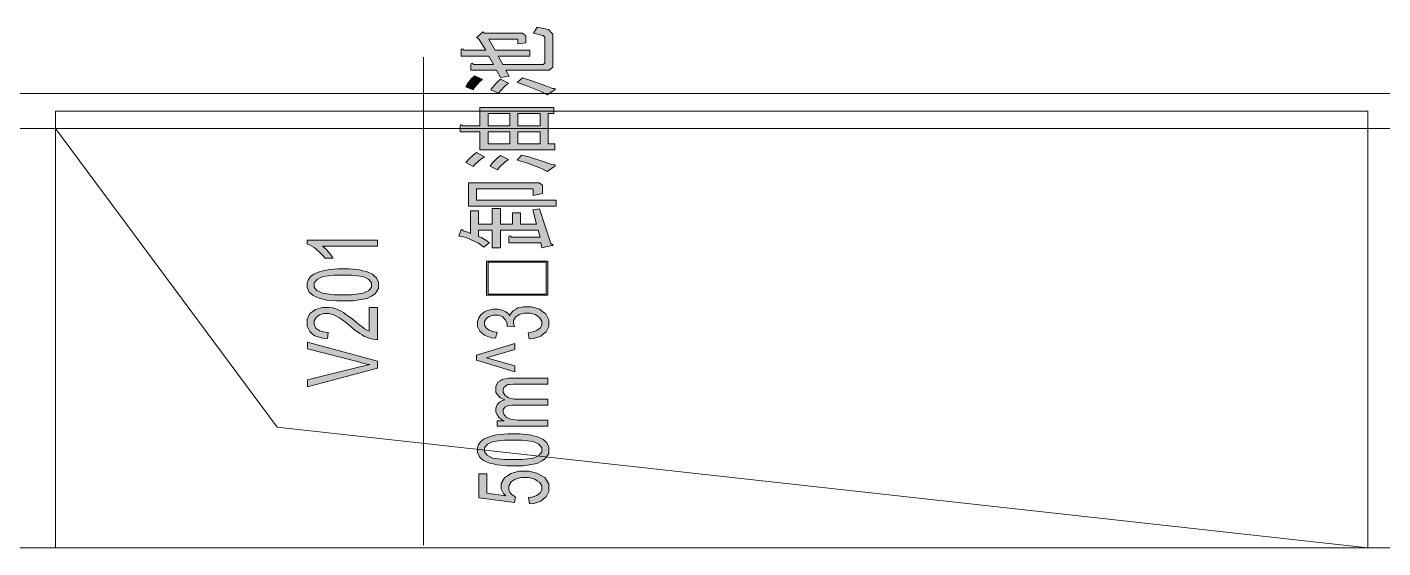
# Model space of a CAD drawing. Header units: millimetres. Extents: x 805 to 6044844, y 120 to 7887884.
# Drawn here: x 5970456 to 5979754, y 7825378 to 7828954 of the extents above; entities that cross this region are included whole.
import ezdxf

# ---------------------------------------------------------------- set-up
doc = ezdxf.new("R2010")
doc.units = ezdxf.units.MM

msp = doc.modelspace()

# ---------------------------------------------------------------- hatches: boundary and pattern name
h = msp.add_hatch(color=0)
h.dxf.hatch_style = 2
h.paths.add_polyline_path([(5974006, 7828876.5), (5974006, 7828884.5), (5973994.2, 7828895.8), (5973982.4, 7828899), (5973929.8, 7828911.4), (5973953.4, 7828954.3), (5974000.1, 7828944.1), (5974030.7, 7828937.1), (5974061.3, 7828904.9), (5974061.3, 7828880.8), (5974061.3, 7828700.4), (5974061.3, 7828679), (5974036.6, 7828657.5), (5974011.9, 7828657.5), (5973739.8, 7828657.5), (5973762.9, 7828618.3), (5973701.7, 7828608.1), (5973675.4, 7828657.5), (5973499.9, 7828657.5), (5973499.9, 7828696.1), (5973501.5, 7828704.7), (5973510.1, 7828705.8), (5973517.6, 7828698.3), (5973655, 7828698.3), (5973622.8, 7828755.7), (5973432.8, 7828755.7), (5973432.8, 7828794.4), (5973433.9, 7828802.9), (5973443, 7828804), (5973450, 7828796.5), (5973602.4, 7828796.5), (5973552.5, 7828876.5), (5973538, 7828880.8), (5973582, 7828921.6), (5973593.3, 7828911.4), (5973830.5, 7828911.4), (5973853.6, 7828911.4), (5973877.2, 7828894.7), (5973877.2, 7828878.6), (5973877.2, 7828845.9), (5973821.4, 7828839.4), (5973821.4, 7828862), (5973821.4, 7828866.3), (5973816, 7828870.6), (5973810.1, 7828870.6), (5973622.8, 7828870.6), (5973666.8, 7828796.5), (5973903.5, 7828796.5), (5973903.5, 7828755.7), (5973687.2, 7828755.7), (5973719.4, 7828698.3), (5973982.4, 7828698.3), (5973994.2, 7828698.3), (5974006, 7828705.8), (5974006, 7828712.8)])
h = msp.add_hatch(color=0)
h.dxf.hatch_style = 2
h.paths.add_polyline_path([(5973465, 7828544.8), (5973473.6, 7828563.1), (5973504.2, 7828601.2), (5973526.2, 7828620.5), (5973578.8, 7828594.2), (5973556.8, 7828575.4), (5973524.6, 7828540), (5973514.4, 7828522.3)])
h = msp.add_hatch(color=0)
h.dxf.hatch_style = 2
h.paths.add_polyline_path([(5973637.3, 7828522.3), (5973644.8, 7828536.8), (5973677, 7828573.3), (5973701.7, 7828595.8), (5973757.5, 7828569.5), (5973735.5, 7828551.2), (5973701.7, 7828516.4), (5973689.9, 7828499.7)])
h = msp.add_hatch(color=0)
h.dxf.hatch_style = 2
h.paths.add_polyline_path([(5973853.6, 7828606.5), (5973911, 7828587.7), (5974013, 7828551.2), (5974058.6, 7828532.5), (5974071.5, 7828533.5), (5974080.6, 7828529.2), (5974076.3, 7828524.4), (5974023.2, 7828489.5), (5973979.7, 7828512.1), (5973875.6, 7828553.9), (5973816, 7828573.3)])
h = msp.add_hatch(color=0)
h.paths.add_polyline_path([(5974067.2, 7828360.7), (5974029.1, 7828360.7), (5974029.1, 7828152), (5974076.3, 7828152), (5974076.3, 7828110.6), (5973561.1, 7828110.6), (5973561.1, 7828235.7), (5973426.9, 7828235.7), (5973426.9, 7828274.9), (5973428, 7828282.9), (5973437.1, 7828284), (5973444.1, 7828276.5), (5973561.1, 7828276.5), (5973561.1, 7828401.5), (5974067.2, 7828401.5)])
h.paths.add_polyline_path([(5973821.4, 7828360.7), (5973821.4, 7828276.5), (5973973.8, 7828276.5), (5973973.8, 7828360.7)])
h.paths.add_polyline_path([(5973973.8, 7828235.7), (5973821.4, 7828235.7), (5973821.4, 7828152), (5973973.8, 7828152)])
h.paths.add_polyline_path([(5973766.1, 7828235.7), (5973616.9, 7828235.7), (5973616.9, 7828152), (5973766.1, 7828152)])
h.paths.add_polyline_path([(5973766.1, 7828360.7), (5973616.9, 7828360.7), (5973616.9, 7828276.5), (5973766.1, 7828276.5)])
h = msp.add_hatch(color=0)
h.dxf.hatch_style = 2
h.paths.add_polyline_path([(5973593.3, 7828063.9), (5973567, 7828046.2), (5973527.8, 7828012.4), (5973514.4, 7827996.3), (5973465, 7828024.8), (5973482.2, 7828045.2), (5973518.7, 7828079), (5973538, 7828092.4)])
h = msp.add_hatch(color=0)
h.dxf.hatch_style = 2
h.paths.add_polyline_path([(5973757.5, 7828045.2), (5973733.9, 7828029.1), (5973695.8, 7827993.1), (5973681.3, 7827973.8), (5973631.4, 7827998.5), (5973645.9, 7828019.9), (5973681.3, 7828056.4), (5973701.7, 7828072)])
h = msp.add_hatch(color=0)
h.dxf.hatch_style = 2
h.paths.add_polyline_path([(5973847.7, 7828075.7), (5973896, 7828063.9), (5974001.7, 7828030.1), (5974058.6, 7828008.7), (5974070.4, 7828009.7), (5974079, 7828005.4), (5974076.3, 7828000.1), (5974023.2, 7827963.6), (5973984, 7827984), (5973879.9, 7828021.5), (5973816, 7828039.3)])
h = msp.add_hatch(color=0)
h.dxf.hatch_style = 2
h.paths.add_polyline_path([(5973944.3, 7827885.8), (5973967.9, 7827885.8), (5973991, 7827869.1), (5973991, 7827853), (5973991, 7827811.7), (5973927.1, 7827797.7), (5973927.1, 7827836.4), (5973927.1, 7827840.7), (5973921.2, 7827844.4), (5973915.3, 7827844.4), (5973538, 7827844.4), (5973538, 7827765), (5974084.9, 7827765), (5974084.9, 7827723.7), (5973482.2, 7827723.7), (5973482.2, 7827885.8)])
h = msp.add_hatch(color=0)
h.dxf.hatch_style = 2
h.paths.add_polyline_path([(5973973.8, 7827512.8), (5973962, 7827560), (5973701.7, 7827560), (5973701.7, 7827439.2), (5973645.9, 7827439.2), (5973645.9, 7827560), (5973552.5, 7827560), (5973552.5, 7827517.1), (5973571.3, 7827509), (5973608.3, 7827486.5), (5973625.5, 7827472), (5973587.4, 7827443.5), (5973550.9, 7827470.9), (5973466.1, 7827509), (5973417.8, 7827519.2), (5973429.6, 7827557.9), (5973432.8, 7827564.3), (5973441.4, 7827562.1), (5973447.3, 7827554.1), (5973454.3, 7827553), (5973479.5, 7827545), (5973496.7, 7827537.5), (5973496.7, 7827693.1), (5973552.5, 7827693.1), (5973552.5, 7827600.8), (5973645.9, 7827600.8), (5973645.9, 7827707.6), (5973701.7, 7827707.6), (5973701.7, 7827600.8), (5973783.8, 7827600.8), (5973783.8, 7827678.6), (5973839.1, 7827678.6), (5973839.1, 7827600.8), (5973950.2, 7827600.8), (5973923.9, 7827699.5), (5973970.6, 7827705.4), (5974046.8, 7827468.2), (5974060.2, 7827461.8), (5974062.9, 7827454.8), (5974052.7, 7827453.7), (5973985.6, 7827439.2), (5973979.7, 7827472), (5973760.2, 7827472), (5973760.2, 7827514.9), (5973761.8, 7827520.3), (5973770.4, 7827519.2), (5973777.9, 7827512.8)])
h = msp.add_hatch(color=0)
h.dxf.hatch_style = 2
h.paths.add_polyline_path([(5972858.6, 7827490.2), (5972858.6, 7827448.9), (5972482.9, 7827448.9), (5972493.1, 7827441.4), (5972513.5, 7827422.1), (5972523.7, 7827409.7), (5972533.9, 7827397.9), (5972548.9, 7827375.9), (5972554.3, 7827366.8), (5972497.4, 7827366.8), (5972485.6, 7827384), (5972457.1, 7827414), (5972441, 7827426.9), (5972424.4, 7827439.8), (5972392.2, 7827458), (5972376.6, 7827463.4), (5972376.6, 7827490.2)])
h = msp.add_hatch(color=0)
h.paths.add_polyline_path([(5972621.9, 7827074.3), (5972579.5, 7827074.3), (5972510.8, 7827080.2), (5972484.5, 7827086.6), (5972458.7, 7827092.5), (5972418.5, 7827110.8), (5972404.5, 7827123.1), (5972390.6, 7827134.9), (5972376.6, 7827165.5), (5972376.6, 7827183.8), (5972376.6, 7827197.2), (5972384.7, 7827220.8), (5972392.2, 7827231), (5972400.3, 7827241.2), (5972422.3, 7827258.4), (5972437.3, 7827264.8), (5972451.8, 7827271.3), (5972487.2, 7827281.5), (5972508.7, 7827285.2), (5972529.6, 7827289), (5972585.9, 7827293.3), (5972621.9, 7827293.3), (5972664.3, 7827293.3), (5972732.5, 7827286.8), (5972758.2, 7827280.9), (5972784.5, 7827275), (5972824.2, 7827256.8), (5972838.7, 7827244.4), (5972852.7, 7827232.6), (5972866.6, 7827202), (5972866.6, 7827183.8), (5972866.6, 7827159.6), (5972841.9, 7827121.5), (5972817.3, 7827107.6), (5972787.2, 7827090.9), (5972689.5, 7827074.3)])
h.paths.add_polyline_path([(5972621.9, 7827116.7), (5972680.9, 7827116.7), (5972759.8, 7827126.4), (5972779.1, 7827136), (5972799, 7827145.7), (5972818.3, 7827169.3), (5972818.3, 7827183.8), (5972818.3, 7827197.7), (5972798.5, 7827221.9), (5972779.1, 7827231.5), (5972759.3, 7827241.2), (5972680.9, 7827250.9), (5972621.9, 7827250.9), (5972562.9, 7827250.9), (5972484, 7827241.2), (5972464.7, 7827231.5), (5972445.3, 7827221.9), (5972425.5, 7827197.7), (5972425.5, 7827183.2), (5972425.5, 7827168.8), (5972442.6, 7827146.2), (5972459.8, 7827137.6), (5972481.8, 7827127.4), (5972562.9, 7827116.7)])
h = msp.add_hatch(color=0)
h.paths.add_polyline_path([(5974026.4, 7827113.5), (5973607.2, 7827113.5), (5973607.2, 7827348), (5974026.4, 7827348)])
h.paths.add_polyline_path([(5974015.7, 7827121), (5974015.7, 7827340.5), (5973618, 7827340.5), (5973618, 7827121)])
h = msp.add_hatch(color=0)
h.dxf.hatch_style = 2
h.paths.add_polyline_path([(5972801.7, 7827029.8), (5972858.6, 7827029.8), (5972858.6, 7826808.1), (5972847.8, 7826808.1), (5972827.4, 7826810.3), (5972817.8, 7826812.9), (5972801.2, 7826817.2), (5972769.5, 7826830.6), (5972753.9, 7826840.3), (5972738.4, 7826849.4), (5972701.9, 7826876.3), (5972681.5, 7826894), (5972649.3, 7826921.3), (5972598.3, 7826958.4), (5972579.5, 7826968), (5972560.7, 7826977.7), (5972525.3, 7826987.4), (5972508.7, 7826987.4), (5972490.9, 7826987.4), (5972461.4, 7826978.2), (5972449.6, 7826969.6), (5972437.8, 7826961.1), (5972425.5, 7826938), (5972425.5, 7826924), (5972425.5, 7826909), (5972438.4, 7826885.4), (5972451.2, 7826876.3), (5972463.6, 7826867.7), (5972499, 7826858.6), (5972521.5, 7826858), (5972515.6, 7826816.2), (5972481.3, 7826818.3), (5972429.8, 7826834.4), (5972412.1, 7826848.9), (5972394.3, 7826862.9), (5972376.6, 7826901), (5972376.6, 7826925.1), (5972376.6, 7826949.3), (5972396, 7826987.4), (5972414.7, 7827001.3), (5972434.1, 7827015.3), (5972481.8, 7827029.8), (5972509.7, 7827029.8), (5972524.2, 7827029.8), (5972552.7, 7827025.5), (5972566.6, 7827021.2), (5972580.6, 7827017.4), (5972609.6, 7827003.5), (5972625.1, 7826993.8), (5972640.7, 7826984.1), (5972683.1, 7826952.5), (5972709.9, 7826930.5), (5972731.9, 7826911.7), (5972762, 7826888.1), (5972770, 7826882.7), (5972778.1, 7826877.3), (5972794.2, 7826868.8), (5972801.7, 7826865.5)])
h = msp.add_hatch(color=0)
h.dxf.hatch_style = 2
h.paths.add_polyline_path([(5973899.2, 7826814), (5973891.7, 7826855.3), (5973916.4, 7826858.6), (5973952.3, 7826870.9), (5973963.6, 7826879.5), (5973974.3, 7826887.5), (5973985.6, 7826908.5), (5973985.6, 7826920.8), (5973985.6, 7826935.3), (5973971.1, 7826960), (5973956.6, 7826970.2), (5973942.1, 7826979.8), (5973906.7, 7826990), (5973885.2, 7826990), (5973865.4, 7826990), (5973831.6, 7826980.9), (5973818.7, 7826971.3), (5973805.3, 7826962.1), (5973792.4, 7826938.5), (5973792.4, 7826924), (5973792.4, 7826918.7), (5973795.6, 7826904.2), (5973798.8, 7826895.1), (5973746.8, 7826899.9), (5973747.3, 7826902), (5973747.9, 7826905.2), (5973747.9, 7826919.7), (5973737.7, 7826943.4), (5973728, 7826953.5), (5973718.3, 7826964.3), (5973688.3, 7826975), (5973667.9, 7826975), (5973651.3, 7826975), (5973625, 7826967), (5973614.2, 7826959.5), (5973603.5, 7826951.9), (5973592.8, 7826932.1), (5973592.8, 7826919.7), (5973592.8, 7826907.9), (5973603.5, 7826888.1), (5973614.8, 7826880), (5973625.5, 7826872), (5973657.7, 7826861.8), (5973679.2, 7826859.1), (5973669, 7826817.8), (5973638.9, 7826821.5), (5973593.3, 7826838.7), (5973577.2, 7826852.1), (5973560.6, 7826865.5), (5973544.5, 7826898.8), (5973544.5, 7826918.7), (5973544.5, 7826932.6), (5973553, 7826957.8), (5973561.1, 7826969.6), (5973569.7, 7826980.9), (5973592.8, 7826998.6), (5973607.2, 7827005.1), (5973621.7, 7827011), (5973652.9, 7827017.4), (5973669, 7827017.4), (5973684.5, 7827017.4), (5973713, 7827011.5), (5973725.3, 7827005.6), (5973738.2, 7826999.7), (5973758.6, 7826982.5), (5973766.1, 7826970.7), (5973770.9, 7826985.7), (5973791.3, 7827008.8), (5973806.9, 7827016.9), (5973822.5, 7827025.5), (5973861.1, 7827033.5), (5973884.2, 7827033.5), (5973915.8, 7827033.5), (5973969, 7827017.4), (5973991, 7827001.3), (5974012.4, 7826985.7), (5974034.4, 7826945), (5974034.4, 7826920.8), (5974034.4, 7826898.3), (5974015.7, 7826861.8), (5973996.9, 7826847.3), (5973978.1, 7826832.8), (5973929.3, 7826816.2)])
h = msp.add_hatch(color=0)
h.dxf.hatch_style = 2
h.paths.add_polyline_path([(5972858.6, 7826613.3), (5972378.8, 7826483.4), (5972378.8, 7826531.2), (5972727.6, 7826618.7), (5972748.6, 7826624), (5972787.7, 7826632.6), (5972806, 7826636.4), (5972786.1, 7826640.1), (5972746.9, 7826649.3), (5972727.6, 7826654.6), (5972378.8, 7826744.8), (5972378.8, 7826790.4), (5972858.6, 7826659.4)])
h = msp.add_hatch(color=0)
h.dxf.hatch_style = 2
h.paths.add_polyline_path([(5973801, 7826628.9), (5973801, 7826586.5), (5973538.5, 7826667.5), (5973538.5, 7826700.8), (5973801, 7826781.8), (5973801, 7826740.5), (5973605.6, 7826683.6)])
h = msp.add_hatch(color=0)
h.dxf.hatch_style = 2
h.paths.add_polyline_path([(5974026.4, 7826214), (5973678.6, 7826214), (5973678.6, 7826251), (5973726.9, 7826251), (5973714.6, 7826256.9), (5973694.2, 7826272), (5973686.1, 7826281.6), (5973678.6, 7826291.3), (5973670.6, 7826312.8), (5973670.6, 7826325.1), (5973670.6, 7826338.5), (5973678.6, 7826360.5), (5973686.7, 7826369.1), (5973694.7, 7826377.7), (5973717.3, 7826390), (5973731.2, 7826393.8), (5973701.2, 7826407.7), (5973670.6, 7826445.8), (5973670.6, 7826468.9), (5973670.6, 7826487.2), (5973685.1, 7826515.1), (5973699.6, 7826524.7), (5973713.5, 7826534.4), (5973758.1, 7826544.1), (5973787.6, 7826544.1), (5974026.4, 7826544.1), (5974026.4, 7826502.7), (5973806.9, 7826502.7), (5973789.2, 7826502.7), (5973764, 7826500.6), (5973755.9, 7826499), (5973748.4, 7826496.8), (5973736, 7826489.3), (5973731.2, 7826484.5), (5973726.4, 7826479.1), (5973721.6, 7826466.8), (5973721.6, 7826459.3), (5973721.6, 7826446.9), (5973733.9, 7826425.5), (5973745.7, 7826416.9), (5973758.1, 7826408.3), (5973797.2, 7826400.2), (5973824.1, 7826400.2), (5974026.4, 7826400.2), (5974026.4, 7826358.9), (5973800.4, 7826358.9), (5973780.6, 7826358.9), (5973751.1, 7826353.5), (5973741.4, 7826348.7), (5973731.2, 7826343.3), (5973721.6, 7826327.2), (5973721.6, 7826315.4), (5973721.6, 7826306.8), (5973728, 7826290.7), (5973734.4, 7826283.8), (5973741.4, 7826276.3), (5973760.2, 7826265.5), (5973773.1, 7826262.3), (5973785.4, 7826259.1), (5973821.9, 7826255.3), (5973845.5, 7826255.3), (5974026.4, 7826255.3)])
h = msp.add_hatch(color=0)
h.paths.add_polyline_path([(5973789.7, 7825941.9), (5973747.3, 7825941.9), (5973678.6, 7825948.3), (5973652.3, 7825954.3), (5973626.6, 7825960.2), (5973586.3, 7825978.4), (5973572.4, 7825990.7), (5973558.4, 7826002.6), (5973544.5, 7826033.1), (5973544.5, 7826051.4), (5973544.5, 7826064.8), (5973552, 7826088.4), (5973560, 7826098.6), (5973567.5, 7826108.8), (5973590.1, 7826126), (5973605.1, 7826132.4), (5973619.6, 7826138.9), (5973655, 7826149.6), (5973676.5, 7826153.4), (5973697.4, 7826157.1), (5973753.8, 7826160.9), (5973789.7, 7826160.9), (5973832.1, 7826160.9), (5973900.3, 7826154.4), (5973926, 7826148.5), (5973952.3, 7826142.6), (5973992, 7826124.4), (5974006.5, 7826112.6), (5974020.5, 7826100.2), (5974034.4, 7826069.6), (5974034.4, 7826051.4), (5974034.4, 7826027.2), (5974009.8, 7825989.1), (5973985.1, 7825975.2), (5973955, 7825958.5), (5973857.3, 7825941.9)])
h.paths.add_polyline_path([(5973789.7, 7825984.3), (5973848.8, 7825984.3), (5973927.6, 7825994), (5973947, 7826003.6), (5973966.3, 7826013.3), (5973986.1, 7826037.4), (5973986.1, 7826051.4), (5973986.1, 7826065.3), (5973966.3, 7826089.5), (5973947, 7826099.2), (5973927.1, 7826108.8), (5973848.8, 7826118.5), (5973789.7, 7826118.5), (5973730.7, 7826118.5), (5973651.8, 7826108.8), (5973632.5, 7826099.2), (5973612.6, 7826089.5), (5973593.3, 7826065.3), (5973593.3, 7826050.9), (5973593.3, 7826036.9), (5973610.5, 7826013.8), (5973627.6, 7826005.8), (5973649.6, 7825995), (5973730.7, 7825984.3)])
h = msp.add_hatch(color=0)
h.dxf.hatch_style = 2
h.paths.add_polyline_path([(5973900.8, 7825681.1), (5973895.4, 7825724.6), (5973918, 7825727.2), (5973951.8, 7825738), (5973963.1, 7825747.1), (5973974.9, 7825755.7), (5973986.1, 7825776.6), (5973986.1, 7825789), (5973986.1, 7825804), (5973970, 7825829.2), (5973953.9, 7825839.4), (5973937.8, 7825849.6), (5973895.4, 7825860.3), (5973868.6, 7825860.3), (5973843.4, 7825860.3), (5973803.7, 7825850.1), (5973789.2, 7825840.5), (5973774.7, 7825830.8), (5973760.2, 7825804.5), (5973760.2, 7825788.4), (5973760.2, 7825778.2), (5973766.6, 7825760.5), (5973773.1, 7825752.5), (5973779.5, 7825744.4), (5973796.2, 7825732.1), (5973806.4, 7825727.2), (5973799.4, 7825688.6), (5973553, 7825721.3), (5973553, 7825887.7), (5973609.4, 7825887.7), (5973609.4, 7825754.1), (5973738.2, 7825736.4), (5973723.2, 7825751.4), (5973708.1, 7825783), (5973708.1, 7825799.7), (5973708.1, 7825821.2), (5973730.1, 7825858.7), (5973751.6, 7825873.7), (5973773.6, 7825888.8), (5973829.4, 7825903.8), (5973863.8, 7825903.8), (5973896, 7825903.8), (5973952.3, 7825890.4), (5973976.5, 7825877), (5974005.5, 7825860.9), (5974034.4, 7825816.9), (5974034.4, 7825789), (5974034.4, 7825766.4), (5974016.2, 7825728.8), (5973997.9, 7825714.4), (5973979.7, 7825699.9), (5973930.9, 7825683.2)])

# ---------------------------------------------------------------- linework, layer by layer
at = {"color": 0, "lineweight": 0}
for points in [[(5974006, 7828876.5), (5974006, 7828884.5), (5973994.2, 7828895.8), (5973982.4, 7828899), (5973929.8, 7828911.4), (5973953.4, 7828954.3), (5974000.1, 7828944.1), (5974030.7, 7828937.1), (5974061.3, 7828904.9), (5974061.3, 7828880.8), (5974061.3, 7828700.4), (5974061.3, 7828679), (5974036.6, 7828657.5), (5974011.9, 7828657.5), (5973739.8, 7828657.5), (5973762.9, 7828618.3), (5973701.7, 7828608.1), (5973675.4, 7828657.5), (5973499.9, 7828657.5), (5973499.9, 7828696.1), (5973501.5, 7828704.7), (5973510.1, 7828705.8), (5973517.6, 7828698.3), (5973655, 7828698.3), (5973622.8, 7828755.7), (5973432.8, 7828755.7), (5973432.8, 7828794.4), (5973433.9, 7828802.9), (5973443, 7828804), (5973450, 7828796.5), (5973602.4, 7828796.5), (5973552.5, 7828876.5), (5973538, 7828880.8), (5973582, 7828921.6), (5973593.3, 7828911.4), (5973830.5, 7828911.4), (5973853.6, 7828911.4), (5973877.2, 7828894.7), (5973877.2, 7828878.6), (5973877.2, 7828845.9), (5973821.4, 7828839.4), (5973821.4, 7828862), (5973821.4, 7828866.3), (5973816, 7828870.6), (5973810.1, 7828870.6), (5973622.8, 7828870.6), (5973666.8, 7828796.5), (5973903.5, 7828796.5), (5973903.5, 7828755.7), (5973687.2, 7828755.7), (5973719.4, 7828698.3), (5973982.4, 7828698.3), (5973994.2, 7828698.3), (5974006, 7828705.8), (5974006, 7828712.8)], [(5973465, 7828544.8), (5973473.6, 7828563.1), (5973504.2, 7828601.2), (5973526.2, 7828620.5), (5973578.8, 7828594.2), (5973556.8, 7828575.4), (5973524.6, 7828540), (5973514.4, 7828522.3)], [(5973637.3, 7828522.3), (5973644.8, 7828536.8), (5973677, 7828573.3), (5973701.7, 7828595.8), (5973757.5, 7828569.5), (5973735.5, 7828551.2), (5973701.7, 7828516.4), (5973689.9, 7828499.7)], [(5973853.6, 7828606.5), (5973911, 7828587.7), (5974013, 7828551.2), (5974058.6, 7828532.5), (5974071.5, 7828533.5), (5974080.6, 7828529.2), (5974076.3, 7828524.4), (5974023.2, 7828489.5), (5973979.7, 7828512.1), (5973875.6, 7828553.9), (5973816, 7828573.3)], [(5974067.2, 7828360.7), (5974029.1, 7828360.7), (5974029.1, 7828152), (5974076.3, 7828152), (5974076.3, 7828110.6), (5973561.1, 7828110.6), (5973561.1, 7828235.7), (5973426.9, 7828235.7), (5973426.9, 7828274.9), (5973428, 7828282.9), (5973437.1, 7828284), (5973444.1, 7828276.5), (5973561.1, 7828276.5), (5973561.1, 7828401.5), (5974067.2, 7828401.5)], [(5970651.7, 7825377.9), (5970651.7, 7828377.9), (5979650.8, 7828377.9), (5979650.8, 7825377.9)], [(5973766.1, 7828360.7), (5973616.9, 7828360.7), (5973616.9, 7828276.5), (5973766.1, 7828276.5)], [(5973821.4, 7828360.7), (5973821.4, 7828276.5), (5973973.8, 7828276.5), (5973973.8, 7828360.7)], [(5973766.1, 7828235.7), (5973616.9, 7828235.7), (5973616.9, 7828152), (5973766.1, 7828152)], [(5973973.8, 7828235.7), (5973821.4, 7828235.7), (5973821.4, 7828152), (5973973.8, 7828152)], [(5973593.3, 7828063.9), (5973567, 7828046.2), (5973527.8, 7828012.4), (5973514.4, 7827996.3), (5973465, 7828024.8), (5973482.2, 7828045.2), (5973518.7, 7828079), (5973538, 7828092.4)], [(5973757.5, 7828045.2), (5973733.9, 7828029.1), (5973695.8, 7827993.1), (5973681.3, 7827973.8), (5973631.4, 7827998.5), (5973645.9, 7828019.9), (5973681.3, 7828056.4), (5973701.7, 7828072)], [(5973847.7, 7828075.7), (5973896, 7828063.9), (5974001.7, 7828030.1), (5974058.6, 7828008.7), (5974070.4, 7828009.7), (5974079, 7828005.4), (5974076.3, 7828000.1), (5974023.2, 7827963.6), (5973984, 7827984), (5973879.9, 7828021.5), (5973816, 7828039.3)], [(5973944.3, 7827885.8), (5973967.9, 7827885.8), (5973991, 7827869.1), (5973991, 7827853), (5973991, 7827811.7), (5973927.1, 7827797.7), (5973927.1, 7827836.4), (5973927.1, 7827840.7), (5973921.2, 7827844.4), (5973915.3, 7827844.4), (5973538, 7827844.4), (5973538, 7827765), (5974084.9, 7827765), (5974084.9, 7827723.7), (5973482.2, 7827723.7), (5973482.2, 7827885.8)], [(5973973.8, 7827512.8), (5973962, 7827560), (5973701.7, 7827560), (5973701.7, 7827439.2), (5973645.9, 7827439.2), (5973645.9, 7827560), (5973552.5, 7827560), (5973552.5, 7827517.1), (5973571.3, 7827509), (5973608.3, 7827486.5), (5973625.5, 7827472), (5973587.4, 7827443.5), (5973550.9, 7827470.9), (5973466.1, 7827509), (5973417.8, 7827519.2), (5973429.6, 7827557.9), (5973432.8, 7827564.3), (5973441.4, 7827562.1), (5973447.3, 7827554.1), (5973454.3, 7827553), (5973479.5, 7827545), (5973496.7, 7827537.5), (5973496.7, 7827693.1), (5973552.5, 7827693.1), (5973552.5, 7827600.8), (5973645.9, 7827600.8), (5973645.9, 7827707.6), (5973701.7, 7827707.6), (5973701.7, 7827600.8), (5973783.8, 7827600.8), (5973783.8, 7827678.6), (5973839.1, 7827678.6), (5973839.1, 7827600.8), (5973950.2, 7827600.8), (5973923.9, 7827699.5), (5973970.6, 7827705.4), (5974046.8, 7827468.2), (5974060.2, 7827461.8), (5974062.9, 7827454.8), (5974052.7, 7827453.7), (5973985.6, 7827439.2), (5973979.7, 7827472), (5973760.2, 7827472), (5973760.2, 7827514.9), (5973761.8, 7827520.3), (5973770.4, 7827519.2), (5973777.9, 7827512.8)], [(5972858.6, 7827490.2), (5972858.6, 7827448.9), (5972482.9, 7827448.9), (5972493.1, 7827441.4), (5972513.5, 7827422.1), (5972523.7, 7827409.7), (5972533.9, 7827397.9), (5972548.9, 7827375.9), (5972554.3, 7827366.8), (5972497.4, 7827366.8), (5972485.6, 7827384), (5972457.1, 7827414), (5972441, 7827426.9), (5972424.4, 7827439.8), (5972392.2, 7827458), (5972376.6, 7827463.4), (5972376.6, 7827490.2)], [(5972621.9, 7827074.3), (5972579.5, 7827074.3), (5972510.8, 7827080.2), (5972484.5, 7827086.6), (5972458.7, 7827092.5), (5972418.5, 7827110.8), (5972404.5, 7827123.1), (5972390.6, 7827134.9), (5972376.6, 7827165.5), (5972376.6, 7827183.8), (5972376.6, 7827197.2), (5972384.7, 7827220.8), (5972392.2, 7827231), (5972400.3, 7827241.2), (5972422.3, 7827258.4), (5972437.3, 7827264.8), (5972451.8, 7827271.3), (5972487.2, 7827281.5), (5972508.7, 7827285.2), (5972529.6, 7827289), (5972585.9, 7827293.3), (5972621.9, 7827293.3), (5972664.3, 7827293.3), (5972732.5, 7827286.8), (5972758.2, 7827280.9), (5972784.5, 7827275), (5972824.2, 7827256.8), (5972838.7, 7827244.4), (5972852.7, 7827232.6), (5972866.6, 7827202), (5972866.6, 7827183.8), (5972866.6, 7827159.6), (5972841.9, 7827121.5), (5972817.3, 7827107.6), (5972787.2, 7827090.9), (5972689.5, 7827074.3)], [(5974026.4, 7827113.5), (5973607.2, 7827113.5), (5973607.2, 7827348), (5974026.4, 7827348)], [(5974015.7, 7827121), (5974015.7, 7827340.5), (5973618, 7827340.5), (5973618, 7827121)], [(5972621.9, 7827116.7), (5972680.9, 7827116.7), (5972759.8, 7827126.4), (5972779.1, 7827136), (5972799, 7827145.7), (5972818.3, 7827169.3), (5972818.3, 7827183.8), (5972818.3, 7827197.7), (5972798.5, 7827221.9), (5972779.1, 7827231.5), (5972759.3, 7827241.2), (5972680.9, 7827250.9), (5972621.9, 7827250.9), (5972562.9, 7827250.9), (5972484, 7827241.2), (5972464.7, 7827231.5), (5972445.3, 7827221.9), (5972425.5, 7827197.7), (5972425.5, 7827183.2), (5972425.5, 7827168.8), (5972442.6, 7827146.2), (5972459.8, 7827137.6), (5972481.8, 7827127.4), (5972562.9, 7827116.7)], [(5972801.7, 7827029.8), (5972858.6, 7827029.8), (5972858.6, 7826808.1), (5972847.8, 7826808.1), (5972827.4, 7826810.3), (5972817.8, 7826812.9), (5972801.2, 7826817.2), (5972769.5, 7826830.6), (5972753.9, 7826840.3), (5972738.4, 7826849.4), (5972701.9, 7826876.3), (5972681.5, 7826894), (5972649.3, 7826921.3), (5972598.3, 7826958.4), (5972579.5, 7826968), (5972560.7, 7826977.7), (5972525.3, 7826987.4), (5972508.7, 7826987.4), (5972490.9, 7826987.4), (5972461.4, 7826978.2), (5972449.6, 7826969.6), (5972437.8, 7826961.1), (5972425.5, 7826938), (5972425.5, 7826924), (5972425.5, 7826909), (5972438.4, 7826885.4), (5972451.2, 7826876.3), (5972463.6, 7826867.7), (5972499, 7826858.6), (5972521.5, 7826858), (5972515.6, 7826816.2), (5972481.3, 7826818.3), (5972429.8, 7826834.4), (5972412.1, 7826848.9), (5972394.3, 7826862.9), (5972376.6, 7826901), (5972376.6, 7826925.1), (5972376.6, 7826949.3), (5972396, 7826987.4), (5972414.7, 7827001.3), (5972434.1, 7827015.3), (5972481.8, 7827029.8), (5972509.7, 7827029.8), (5972524.2, 7827029.8), (5972552.7, 7827025.5), (5972566.6, 7827021.2), (5972580.6, 7827017.4), (5972609.6, 7827003.5), (5972625.1, 7826993.8), (5972640.7, 7826984.1), (5972683.1, 7826952.5), (5972709.9, 7826930.5), (5972731.9, 7826911.7), (5972762, 7826888.1), (5972770, 7826882.7), (5972778.1, 7826877.3), (5972794.2, 7826868.8), (5972801.7, 7826865.5)], [(5973899.2, 7826814), (5973891.7, 7826855.3), (5973916.4, 7826858.6), (5973952.3, 7826870.9), (5973963.6, 7826879.5), (5973974.3, 7826887.5), (5973985.6, 7826908.5), (5973985.6, 7826920.8), (5973985.6, 7826935.3), (5973971.1, 7826960), (5973956.6, 7826970.2), (5973942.1, 7826979.8), (5973906.7, 7826990), (5973885.2, 7826990), (5973865.4, 7826990), (5973831.6, 7826980.9), (5973818.7, 7826971.3), (5973805.3, 7826962.1), (5973792.4, 7826938.5), (5973792.4, 7826924), (5973792.4, 7826918.7), (5973795.6, 7826904.2), (5973798.8, 7826895.1), (5973746.8, 7826899.9), (5973747.3, 7826902), (5973747.9, 7826905.2), (5973747.9, 7826919.7), (5973737.7, 7826943.4), (5973728, 7826953.5), (5973718.3, 7826964.3), (5973688.3, 7826975), (5973667.9, 7826975), (5973651.3, 7826975), (5973625, 7826967), (5973614.2, 7826959.5), (5973603.5, 7826951.9), (5973592.8, 7826932.1), (5973592.8, 7826919.7), (5973592.8, 7826907.9), (5973603.5, 7826888.1), (5973614.8, 7826880), (5973625.5, 7826872), (5973657.7, 7826861.8), (5973679.2, 7826859.1), (5973669, 7826817.8), (5973638.9, 7826821.5), (5973593.3, 7826838.7), (5973577.2, 7826852.1), (5973560.6, 7826865.5), (5973544.5, 7826898.8), (5973544.5, 7826918.7), (5973544.5, 7826932.6), (5973553, 7826957.8), (5973561.1, 7826969.6), (5973569.7, 7826980.9), (5973592.8, 7826998.6), (5973607.2, 7827005.1), (5973621.7, 7827011), (5973652.9, 7827017.4), (5973669, 7827017.4), (5973684.5, 7827017.4), (5973713, 7827011.5), (5973725.3, 7827005.6), (5973738.2, 7826999.7), (5973758.6, 7826982.5), (5973766.1, 7826970.7), (5973770.9, 7826985.7), (5973791.3, 7827008.8), (5973806.9, 7827016.9), (5973822.5, 7827025.5), (5973861.1, 7827033.5), (5973884.2, 7827033.5), (5973915.8, 7827033.5), (5973969, 7827017.4), (5973991, 7827001.3), (5974012.4, 7826985.7), (5974034.4, 7826945), (5974034.4, 7826920.8), (5974034.4, 7826898.3), (5974015.7, 7826861.8), (5973996.9, 7826847.3), (5973978.1, 7826832.8), (5973929.3, 7826816.2)], [(5972858.6, 7826613.3), (5972378.8, 7826483.4), (5972378.8, 7826531.2), (5972727.6, 7826618.7), (5972748.6, 7826624), (5972787.7, 7826632.6), (5972806, 7826636.4), (5972786.1, 7826640.1), (5972746.9, 7826649.3), (5972727.6, 7826654.6), (5972378.8, 7826744.8), (5972378.8, 7826790.4), (5972858.6, 7826659.4)], [(5973801, 7826628.9), (5973801, 7826586.5), (5973538.5, 7826667.5), (5973538.5, 7826700.8), (5973801, 7826781.8), (5973801, 7826740.5), (5973605.6, 7826683.6)], [(5974026.4, 7826214), (5973678.6, 7826214), (5973678.6, 7826251), (5973726.9, 7826251), (5973714.6, 7826256.9), (5973694.2, 7826272), (5973686.1, 7826281.6), (5973678.6, 7826291.3), (5973670.6, 7826312.8), (5973670.6, 7826325.1), (5973670.6, 7826338.5), (5973678.6, 7826360.5), (5973686.7, 7826369.1), (5973694.7, 7826377.7), (5973717.3, 7826390), (5973731.2, 7826393.8), (5973701.2, 7826407.7), (5973670.6, 7826445.8), (5973670.6, 7826468.9), (5973670.6, 7826487.2), (5973685.1, 7826515.1), (5973699.6, 7826524.7), (5973713.5, 7826534.4), (5973758.1, 7826544.1), (5973787.6, 7826544.1), (5974026.4, 7826544.1), (5974026.4, 7826502.7), (5973806.9, 7826502.7), (5973789.2, 7826502.7), (5973764, 7826500.6), (5973755.9, 7826499), (5973748.4, 7826496.8), (5973736, 7826489.3), (5973731.2, 7826484.5), (5973726.4, 7826479.1), (5973721.6, 7826466.8), (5973721.6, 7826459.3), (5973721.6, 7826446.9), (5973733.9, 7826425.5), (5973745.7, 7826416.9), (5973758.1, 7826408.3), (5973797.2, 7826400.2), (5973824.1, 7826400.2), (5974026.4, 7826400.2), (5974026.4, 7826358.9), (5973800.4, 7826358.9), (5973780.6, 7826358.9), (5973751.1, 7826353.5), (5973741.4, 7826348.7), (5973731.2, 7826343.3), (5973721.6, 7826327.2), (5973721.6, 7826315.4), (5973721.6, 7826306.8), (5973728, 7826290.7), (5973734.4, 7826283.8), (5973741.4, 7826276.3), (5973760.2, 7826265.5), (5973773.1, 7826262.3), (5973785.4, 7826259.1), (5973821.9, 7826255.3), (5973845.5, 7826255.3), (5974026.4, 7826255.3)], [(5973789.7, 7825941.9), (5973747.3, 7825941.9), (5973678.6, 7825948.3), (5973652.3, 7825954.3), (5973626.6, 7825960.2), (5973586.3, 7825978.4), (5973572.4, 7825990.7), (5973558.4, 7826002.6), (5973544.5, 7826033.1), (5973544.5, 7826051.4), (5973544.5, 7826064.8), (5973552, 7826088.4), (5973560, 7826098.6), (5973567.5, 7826108.8), (5973590.1, 7826126), (5973605.1, 7826132.4), (5973619.6, 7826138.9), (5973655, 7826149.6), (5973676.5, 7826153.4), (5973697.4, 7826157.1), (5973753.8, 7826160.9), (5973789.7, 7826160.9), (5973832.1, 7826160.9), (5973900.3, 7826154.4), (5973926, 7826148.5), (5973952.3, 7826142.6), (5973992, 7826124.4), (5974006.5, 7826112.6), (5974020.5, 7826100.2), (5974034.4, 7826069.6), (5974034.4, 7826051.4), (5974034.4, 7826027.2), (5974009.8, 7825989.1), (5973985.1, 7825975.2), (5973955, 7825958.5), (5973857.3, 7825941.9)], [(5973789.7, 7825984.3), (5973848.8, 7825984.3), (5973927.6, 7825994), (5973947, 7826003.6), (5973966.3, 7826013.3), (5973986.1, 7826037.4), (5973986.1, 7826051.4), (5973986.1, 7826065.3), (5973966.3, 7826089.5), (5973947, 7826099.2), (5973927.1, 7826108.8), (5973848.8, 7826118.5), (5973789.7, 7826118.5), (5973730.7, 7826118.5), (5973651.8, 7826108.8), (5973632.5, 7826099.2), (5973612.6, 7826089.5), (5973593.3, 7826065.3), (5973593.3, 7826050.9), (5973593.3, 7826036.9), (5973610.5, 7826013.8), (5973627.6, 7826005.8), (5973649.6, 7825995), (5973730.7, 7825984.3)], [(5973900.8, 7825681.1), (5973895.4, 7825724.6), (5973918, 7825727.2), (5973951.8, 7825738), (5973963.1, 7825747.1), (5973974.9, 7825755.7), (5973986.1, 7825776.6), (5973986.1, 7825789), (5973986.1, 7825804), (5973970, 7825829.2), (5973953.9, 7825839.4), (5973937.8, 7825849.6), (5973895.4, 7825860.3), (5973868.6, 7825860.3), (5973843.4, 7825860.3), (5973803.7, 7825850.1), (5973789.2, 7825840.5), (5973774.7, 7825830.8), (5973760.2, 7825804.5), (5973760.2, 7825788.4), (5973760.2, 7825778.2), (5973766.6, 7825760.5), (5973773.1, 7825752.5), (5973779.5, 7825744.4), (5973796.2, 7825732.1), (5973806.4, 7825727.2), (5973799.4, 7825688.6), (5973553, 7825721.3), (5973553, 7825887.7), (5973609.4, 7825887.7), (5973609.4, 7825754.1), (5973738.2, 7825736.4), (5973723.2, 7825751.4), (5973708.1, 7825783), (5973708.1, 7825799.7), (5973708.1, 7825821.2), (5973730.1, 7825858.7), (5973751.6, 7825873.7), (5973773.6, 7825888.8), (5973829.4, 7825903.8), (5973863.8, 7825903.8), (5973896, 7825903.8), (5973952.3, 7825890.4), (5973976.5, 7825877), (5974005.5, 7825860.9), (5974034.4, 7825816.9), (5974034.4, 7825789), (5974034.4, 7825766.4), (5974016.2, 7825728.8), (5973997.9, 7825714.4), (5973979.7, 7825699.9), (5973930.9, 7825683.2)]]:
    msp.add_lwpolyline(points, close=True, dxfattribs=at)
for points in [[(5973175.2, 7825396.6), (5973175.2, 7828746.6)], [(5992399.6, 7828497.6), (5937904.6, 7828497.6)], [(5971025.3, 7828377.9), (5970708.1, 7828377.9)], [(5973247.7, 7828377.9), (5971343, 7828377.9)], [(5973882.6, 7828377.9), (5973565.4, 7828377.9)], [(5976105, 7828377.9), (5974200.3, 7828377.9)], [(5976739.8, 7828377.9), (5976422.7, 7828377.9)], [(5978962.2, 7828377.9), (5977057.6, 7828377.9)], [(5979597.1, 7828377.9), (5979280, 7828377.9)], [(5992399.6, 7828257.7), (5937904.6, 7828257.7)], [(5972170, 7826206), (5970651.7, 7828257.7)], [(5979650.8, 7825377.9), (5972170, 7826206)], [(5992399.6, 7825377.9), (5937904.6, 7825377.9)]]:
    msp.add_lwpolyline(points, dxfattribs=at)

doc.saveas('drawing.dxf')
